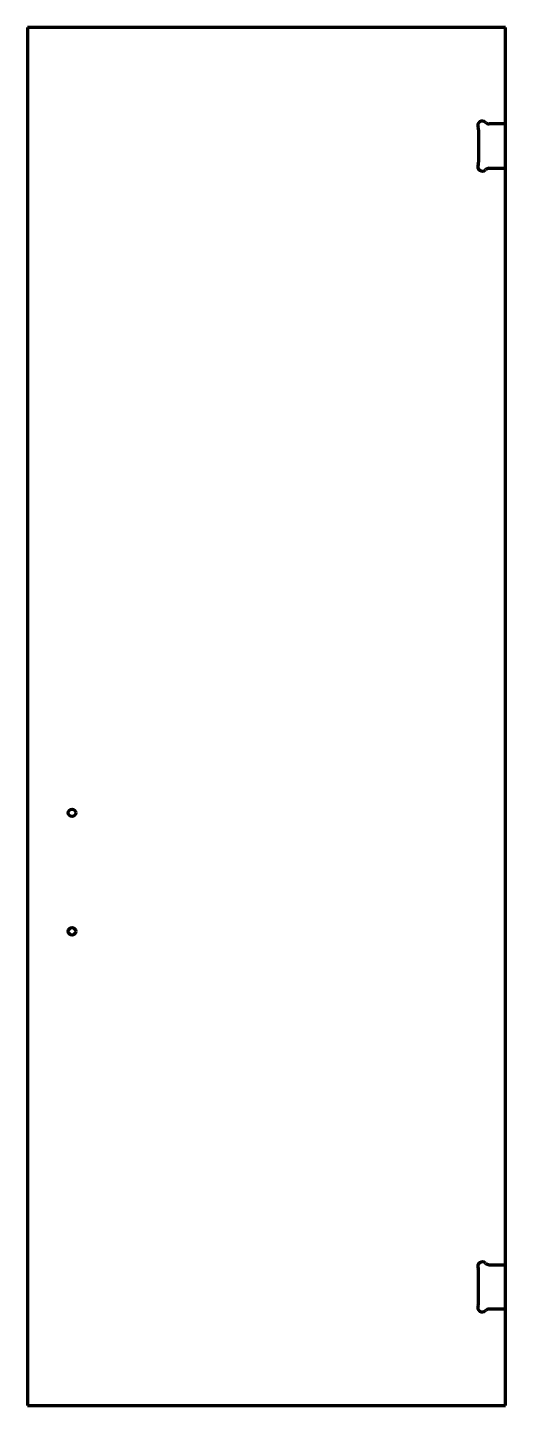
# Model space of a CAD drawing. Header units: inches. Extents: x 0 to 32.2, y 0 to 93.
import ezdxf

# ---------------------------------------------------------------- set-up
doc = ezdxf.new("R2010")
doc.units = ezdxf.units.IN
doc.header["$MEASUREMENT"] = 0
doc.layers.add('1', color=7, linetype='Continuous')

msp = doc.modelspace()

# ---------------------------------------------------------------- linework, layer by layer
at = {"color": 7, "lineweight": 90}
for p, q in [((0, 93), (0, 0)), ((32.25, 93), (0, 93)), ((32.25, 0), (32.25, 93)), ((0, 0), (32.25, 0))]:
    msp.add_line(p, q, dxfattribs=at)
at = {"layer": '1', "color": 7, "lineweight": 90}
for p, q in [((32.25, 86.5), (31.159, 86.5)), ((30.438, 86.089), (30.438, 83.911)), ((31.159, 83.5), (32.25, 83.5)), ((31.159, 9.5), (32.25, 9.5)), ((30.438, 6.911), (30.438, 9.089)), ((32.25, 6.5), (31.159, 6.5))]:
    msp.add_line(p, q, dxfattribs=at)
at = {"layer": '1', "color": 1, "lineweight": 90}
for centre in [(3, 40), (3, 32)]:
    msp.add_circle(centre, 0.25, dxfattribs=at)
at = {"layer": '1', "color": 7, "lineweight": 90}
for centre, radius, start, end in [((30.688, 86.375), 0.312, 46.65824, 204.61998), ((31.159, 86.875), 0.375, 226.65824, 270), ((30.062, 86.089), 0.375, 0, 24.61998), ((30.688, 83.625), 0.312, 155.38002, 313.34176), ((30.062, 83.911), 0.375, 335.38002, 360), ((31.159, 83.125), 0.375, 90, 133.34176), ((30.688, 9.375), 0.312, 46.65824, 204.61998), ((31.159, 9.875), 0.375, 226.65824, 270), ((30.062, 9.089), 0.375, 0, 24.61998), ((30.688, 6.625), 0.312, 155.38002, 313.34176), ((30.062, 6.911), 0.375, 335.38002, 360), ((31.159, 6.125), 0.375, 90, 133.34176)]:
    msp.add_arc(centre, radius, start, end, dxfattribs=at)

doc.saveas('drawing.dxf')
